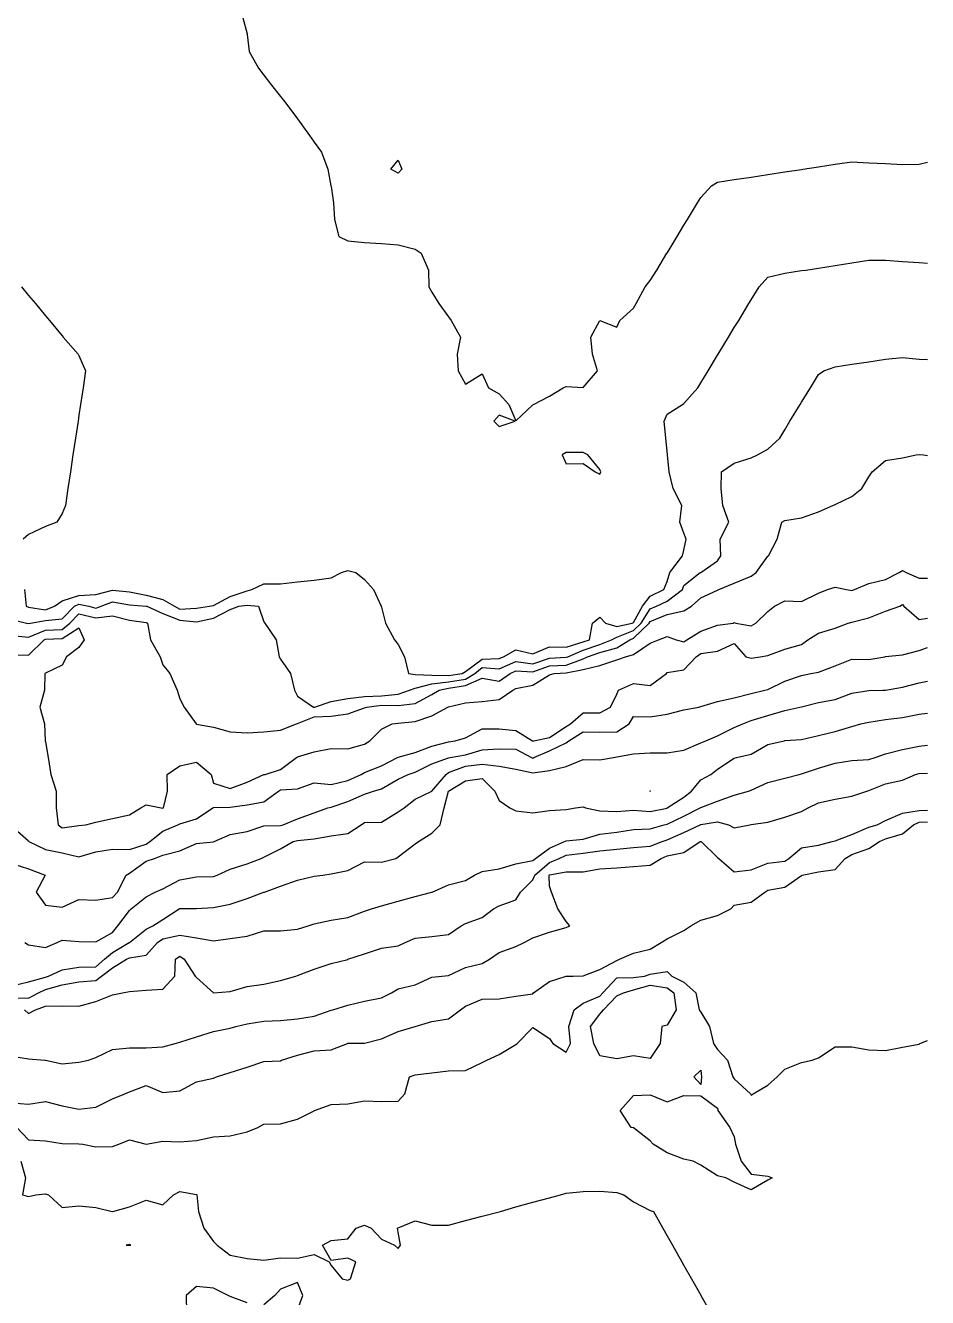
# Model space of a CAD drawing. Header units: metres. Extents: x 2681030 to 2681330, y 1246000 to 1246290.
# Drawn here: x 2681303.16 to 2681330, y 1246122.69 to 1246160.52 of the extents above; entities that cross this region are included whole.
import ezdxf

# ---------------------------------------------------------------- set-up
doc = ezdxf.new("R2010")
doc.units = ezdxf.units.M
doc.layers.add('BASIS_HOEHENLINIEN', color=8, linetype='Continuous')

msp = doc.modelspace()

# ---------------------------------------------------------------- linework, layer by layer
at = {"layer": 'BASIS_HOEHENLINIEN'}
for points, elevation in [([(2681309.622, 1246160.75), (2681309.75, 1246160.274), (2681309.757, 1246160.25), (2681309.815, 1246159.75), (2681310.088, 1246159.25), (2681310.25, 1246159.043), (2681310.482, 1246158.75), (2681310.75, 1246158.413), (2681310.879, 1246158.25), (2681311.249, 1246157.75), (2681311.25, 1246157.749), (2681311.607, 1246157.25), (2681311.75, 1246157.05), (2681311.965, 1246156.75), (2681312.158, 1246156.25), (2681312.247, 1246155.75), (2681312.25, 1246155.734), (2681312.32, 1246155.25), (2681312.35, 1246154.75), (2681312.481, 1246154.25), (2681312.75, 1246154.115), (2681313.25, 1246154.068), (2681313.75, 1246154.042), (2681314.25, 1246154.002), (2681314.75, 1246153.869), (2681314.934, 1246153.75), (2681315.146, 1246153.25), (2681315.156, 1246152.75), (2681315.25, 1246152.591), (2681315.453, 1246152.25), (2681315.75, 1246151.862), (2681315.822, 1246151.75), (2681316.105, 1246151.25), (2681316.007, 1246150.75), (2681316.028, 1246150.25), (2681316.25, 1246149.852), (2681316.75, 1246150.162), (2681316.934, 1246149.75), (2681317.25, 1246149.566), (2681317.538, 1246149.25), (2681317.75, 1246148.767), (2681318.25, 1246149.242), (2681318.275, 1246149.25), (2681318.75, 1246149.495), (2681319.157, 1246149.75), (2681319.25, 1246149.788), (2681319.75, 1246149.754), (2681320.176, 1246150.25), (2681320.031, 1246150.75), (2681319.977, 1246151.25), (2681320.25, 1246151.747), (2681320.75, 1246151.551), (2681320.847, 1246151.75), (2681321.25, 1246152.111), (2681321.334, 1246152.25), (2681321.595, 1246152.75), (2681321.75, 1246152.934), (2681321.942, 1246153.25), (2681322.246, 1246153.75), (2681322.25, 1246153.756), (2681322.55, 1246154.25), (2681322.75, 1246154.579), (2681322.854, 1246154.75), (2681323.158, 1246155.25), (2681323.25, 1246155.402), (2681323.566, 1246155.75), (2681323.75, 1246155.861), (2681324.25, 1246155.938), (2681324.75, 1246156.014), (2681325.25, 1246156.091), (2681325.75, 1246156.167), (2681326.25, 1246156.244), (2681326.291, 1246156.25), (2681326.75, 1246156.32), (2681327.25, 1246156.397), (2681327.75, 1246156.469), (2681328.25, 1246156.44), (2681328.75, 1246156.415), (2681329.25, 1246156.393), (2681329.75, 1246156.4), (2681330, 1246156.462)], 429), ([(2681314.352, 1246156.25), (2681314.25, 1246156.134), (2681314.027, 1246156.25), (2681314.25, 1246156.521), (2681314.352, 1246156.25)], 429), ([(2681303.13, 1246143.75), (2681303.174, 1246143.25), (2681303.25, 1246143.227), (2681303.75, 1246143.144), (2681304.017, 1246143.25), (2681304.25, 1246143.41), (2681304.75, 1246143.572), (2681305.25, 1246143.596), (2681305.75, 1246143.732), (2681306.25, 1246143.677), (2681306.75, 1246143.581), (2681307.25, 1246143.447), (2681307.589, 1246143.25), (2681307.75, 1246143.166), (2681308.25, 1246143.193), (2681308.637, 1246143.25), (2681308.75, 1246143.277), (2681309.25, 1246143.542), (2681309.75, 1246143.704), (2681309.89, 1246143.75), (2681310.25, 1246143.921), (2681310.75, 1246143.915), (2681311.25, 1246143.981), (2681311.75, 1246144.022), (2681312.25, 1246144.096), (2681312.559, 1246144.25), (2681312.75, 1246144.317), (2681312.983, 1246144.25), (2681313.25, 1246144.049), (2681313.511, 1246143.75), (2681313.742, 1246143.25), (2681313.75, 1246143.227), (2681313.873, 1246142.75), (2681314.143, 1246142.25), (2681314.25, 1246142.111), (2681314.434, 1246141.75), (2681314.559, 1246141.25), (2681314.75, 1246141.221), (2681315.25, 1246141.197), (2681315.75, 1246141.19), (2681316.156, 1246141.25), (2681316.25, 1246141.314), (2681316.75, 1246141.678), (2681317.25, 1246141.695), (2681317.384, 1246141.75), (2681317.75, 1246141.951), (2681318.25, 1246141.837), (2681318.75, 1246142.041), (2681319.25, 1246142.037), (2681319.75, 1246142.187), (2681319.939, 1246142.25), (2681320.033, 1246142.75), (2681320.25, 1246142.926), (2681320.412, 1246142.75), (2681320.75, 1246142.652), (2681321.208, 1246142.75), (2681321.25, 1246142.765), (2681321.516, 1246143.25), (2681321.75, 1246143.546), (2681322.151, 1246143.75), (2681322.25, 1246143.988), (2681322.334, 1246144.25), (2681322.703, 1246144.75), (2681322.75, 1246144.921), (2681322.816, 1246145.25), (2681322.75, 1246145.428), (2681322.63, 1246145.75), (2681322.688, 1246146.25), (2681322.428, 1246146.75), (2681322.314, 1246147.25), (2681322.262, 1246147.75), (2681322.25, 1246147.865), (2681322.21, 1246148.25), (2681322.158, 1246148.75), (2681322.25, 1246148.966), (2681322.708, 1246149.25), (2681322.75, 1246149.278), (2681323.165, 1246149.75), (2681323.25, 1246149.89), (2681323.469, 1246150.25), (2681323.75, 1246150.713), (2681323.772, 1246150.75), (2681324.076, 1246151.25), (2681324.25, 1246151.536), (2681324.38, 1246151.75), (2681324.684, 1246152.25), (2681324.75, 1246152.359), (2681324.988, 1246152.75), (2681325.25, 1246153.039), (2681325.75, 1246153.154), (2681326.25, 1246153.231), (2681326.375, 1246153.25), (2681326.75, 1246153.308), (2681327.25, 1246153.384), (2681327.75, 1246153.461), (2681328.25, 1246153.54), (2681328.75, 1246153.538), (2681329.25, 1246153.505), (2681329.75, 1246153.471), (2681330, 1246153.458)], 429.5), ([(2681303.038, 1246152.75), (2681303.25, 1246152.494), (2681303.453, 1246152.25), (2681303.75, 1246151.892), (2681303.868, 1246151.75), (2681304.25, 1246151.289), (2681304.283, 1246151.25), (2681304.721, 1246150.75), (2681304.75, 1246150.707), (2681304.949, 1246150.25), (2681304.873, 1246149.75), (2681304.798, 1246149.25), (2681304.75, 1246148.933), (2681304.722, 1246148.75), (2681304.647, 1246148.25), (2681304.572, 1246147.75), (2681304.496, 1246147.25), (2681304.421, 1246146.75), (2681304.345, 1246146.25), (2681304.25, 1246146.006), (2681304.092, 1246145.75), (2681303.75, 1246145.621), (2681303.25, 1246145.381), (2681303.09, 1246145.25)], 429.5), ([(2681302.75, 1246142.855), (2681303.186, 1246142.75), (2681303.25, 1246142.738), (2681303.307, 1246142.75), (2681303.75, 1246142.822), (2681304.25, 1246142.877), (2681304.621, 1246143.25), (2681304.75, 1246143.314), (2681305.041, 1246143.25), (2681305.25, 1246143.198), (2681305.415, 1246143.25), (2681305.75, 1246143.379), (2681306.25, 1246143.292), (2681306.75, 1246143.257), (2681306.773, 1246143.25), (2681307.25, 1246143.032), (2681307.75, 1246142.838), (2681308.25, 1246142.788), (2681308.75, 1246142.898), (2681309.25, 1246143.152), (2681309.505, 1246143.25), (2681309.75, 1246143.281), (2681310.089, 1246143.25), (2681310.25, 1246142.788), (2681310.278, 1246142.75), (2681310.619, 1246142.25), (2681310.705, 1246141.75), (2681310.75, 1246141.681), (2681311.043, 1246141.25), (2681311.162, 1246140.75), (2681311.25, 1246140.579), (2681311.725, 1246140.25), (2681311.75, 1246140.249), (2681311.761, 1246140.25), (2681312.25, 1246140.414), (2681312.75, 1246140.509), (2681313.25, 1246140.566), (2681313.75, 1246140.589), (2681314.25, 1246140.639), (2681314.587, 1246140.75), (2681314.75, 1246140.814), (2681315.25, 1246140.938), (2681315.75, 1246141.004), (2681316.25, 1246141.08), (2681316.528, 1246141.25), (2681316.75, 1246141.432), (2681317.25, 1246141.392), (2681317.75, 1246141.608), (2681318.25, 1246141.542), (2681318.75, 1246141.706), (2681319.25, 1246141.732), (2681319.294, 1246141.75), (2681319.75, 1246141.947), (2681320.25, 1246142.114), (2681320.599, 1246142.25), (2681320.75, 1246142.329), (2681321.25, 1246142.528), (2681321.482, 1246142.75), (2681321.75, 1246143.171), (2681321.932, 1246143.25), (2681322.25, 1246143.398), (2681322.707, 1246143.75), (2681322.75, 1246143.865), (2681323.235, 1246144.25), (2681323.25, 1246144.256), (2681323.75, 1246144.605), (2681323.851, 1246144.75), (2681323.829, 1246145.25), (2681324.086, 1246145.75), (2681323.909, 1246146.25), (2681323.857, 1246146.75), (2681323.865, 1246147.25), (2681324.25, 1246147.502), (2681324.75, 1246147.665), (2681324.944, 1246147.75), (2681325.25, 1246147.92), (2681325.603, 1246148.25), (2681325.75, 1246148.493), (2681325.906, 1246148.75), (2681326.21, 1246149.25), (2681326.25, 1246149.316), (2681326.514, 1246149.75), (2681326.75, 1246150.138), (2681326.918, 1246150.25), (2681327.25, 1246150.371), (2681327.75, 1246150.448), (2681328.25, 1246150.524), (2681328.75, 1246150.601), (2681329.25, 1246150.649), (2681329.75, 1246150.603), (2681330, 1246150.587)], 430), ([(2681317.25, 1246148.595), (2681317.729, 1246148.75), (2681317.25, 1246148.935), (2681317.093, 1246148.75), (2681317.25, 1246148.595)], 429), ([(2681320.25, 1246147.18), (2681320.28, 1246147.25), (2681320.25, 1246147.315), (2681319.888, 1246147.75), (2681319.75, 1246147.825), (2681319.25, 1246147.821), (2681319.124, 1246147.75), (2681319.25, 1246147.489), (2681319.75, 1246147.496), (2681320.106, 1246147.25), (2681320.25, 1246147.18)], 429), ([(2681302.75, 1246142.377), (2681303.25, 1246142.334), (2681303.75, 1246142.539), (2681304.25, 1246142.554), (2681304.475, 1246142.75), (2681304.75, 1246143.025), (2681305.25, 1246142.908), (2681305.75, 1246142.962), (2681306.25, 1246142.838), (2681306.75, 1246142.768), (2681306.792, 1246142.75), (2681306.875, 1246142.25), (2681307.166, 1246141.75), (2681307.25, 1246141.504), (2681307.455, 1246141.25), (2681307.672, 1246140.75), (2681307.75, 1246140.498), (2681307.884, 1246140.25), (2681308.24, 1246139.75), (2681308.25, 1246139.747), (2681308.75, 1246139.656), (2681309.25, 1246139.518), (2681309.75, 1246139.489), (2681310.25, 1246139.515), (2681310.75, 1246139.567), (2681311.226, 1246139.75), (2681311.25, 1246139.762), (2681311.75, 1246139.958), (2681312.25, 1246139.985), (2681312.75, 1246140.051), (2681313.25, 1246140.233), (2681313.311, 1246140.25), (2681313.75, 1246140.304), (2681314.25, 1246140.297), (2681314.75, 1246140.354), (2681315.25, 1246140.628), (2681315.465, 1246140.75), (2681315.75, 1246140.817), (2681316.25, 1246140.897), (2681316.75, 1246141.113), (2681317.25, 1246141.019), (2681317.583, 1246141.25), (2681317.75, 1246141.325), (2681318.25, 1246141.304), (2681318.75, 1246141.474), (2681319.25, 1246141.502), (2681319.75, 1246141.691), (2681319.879, 1246141.75), (2681320.25, 1246141.874), (2681320.75, 1246142.017), (2681321.139, 1246142.25), (2681321.25, 1246142.299), (2681321.72, 1246142.75), (2681321.75, 1246142.797), (2681322.25, 1246143.002), (2681322.75, 1246143.113), (2681322.98, 1246143.25), (2681323.25, 1246143.502), (2681323.75, 1246143.733), (2681323.791, 1246143.75), (2681324.25, 1246143.938), (2681324.75, 1246144.144), (2681324.902, 1246144.25), (2681325.25, 1246144.742), (2681325.262, 1246144.75), (2681325.529, 1246145.25), (2681325.659, 1246145.75), (2681325.75, 1246145.805), (2681326.25, 1246145.881), (2681326.75, 1246146.062), (2681327.18, 1246146.25), (2681327.25, 1246146.281), (2681327.75, 1246146.519), (2681328.04, 1246146.75), (2681328.25, 1246147.095), (2681328.35, 1246147.25), (2681328.75, 1246147.588), (2681329.25, 1246147.665), (2681329.659, 1246147.75), (2681329.75, 1246147.768), (2681329.883, 1246147.75), (2681330, 1246147.735)], 430.5), ([(2681302.75, 1246141.804), (2681303.25, 1246141.795), (2681303.713, 1246142.25), (2681303.75, 1246142.267), (2681304.25, 1246142.294), (2681304.75, 1246142.608), (2681304.909, 1246142.25), (2681304.75, 1246142.021), (2681304.383, 1246141.75), (2681304.25, 1246141.499), (2681303.75, 1246141.262), (2681303.731, 1246141.25), (2681303.725, 1246140.75), (2681303.582, 1246140.25), (2681303.728, 1246139.75), (2681303.743, 1246139.25), (2681303.75, 1246139.213), (2681303.83, 1246138.75), (2681303.909, 1246138.25), (2681304.071, 1246137.75), (2681304.075, 1246137.25), (2681304.132, 1246136.75), (2681304.25, 1246136.662), (2681304.75, 1246136.728), (2681304.956, 1246136.75), (2681305.25, 1246136.831), (2681305.75, 1246136.939), (2681306.25, 1246137.051), (2681306.589, 1246137.25), (2681306.75, 1246137.342), (2681307.199, 1246137.25), (2681307.25, 1246137.246), (2681307.261, 1246137.25), (2681307.385, 1246137.75), (2681307.378, 1246138.25), (2681307.75, 1246138.508), (2681308.25, 1246138.615), (2681308.688, 1246138.25), (2681308.75, 1246137.989), (2681309.25, 1246137.829), (2681309.75, 1246138.021), (2681310.25, 1246138.244), (2681310.286, 1246138.25), (2681310.75, 1246138.398), (2681311.225, 1246138.75), (2681311.25, 1246138.772), (2681311.75, 1246138.918), (2681312.25, 1246139.02), (2681312.75, 1246139.013), (2681313.25, 1246139.147), (2681313.404, 1246139.25), (2681313.75, 1246139.594), (2681314.072, 1246139.75), (2681314.25, 1246139.776), (2681314.75, 1246139.824), (2681315.25, 1246139.992), (2681315.724, 1246140.25), (2681315.75, 1246140.256), (2681316.25, 1246140.376), (2681316.75, 1246140.414), (2681317.25, 1246140.474), (2681317.662, 1246140.75), (2681317.75, 1246140.8), (2681318.25, 1246140.904), (2681318.75, 1246141.213), (2681318.891, 1246141.25), (2681319.25, 1246141.271), (2681319.75, 1246141.365), (2681320.25, 1246141.488), (2681320.75, 1246141.652), (2681321.011, 1246141.75), (2681321.25, 1246141.817), (2681321.75, 1246142.152), (2681321.993, 1246142.25), (2681322.25, 1246142.35), (2681322.523, 1246142.25), (2681322.75, 1246142.192), (2681322.84, 1246142.25), (2681323.25, 1246142.514), (2681323.75, 1246142.686), (2681324.215, 1246142.75), (2681324.25, 1246142.765), (2681324.291, 1246142.75), (2681324.75, 1246142.669), (2681324.887, 1246142.75), (2681325.25, 1246143.092), (2681325.446, 1246143.25), (2681325.75, 1246143.41), (2681326.25, 1246143.387), (2681326.75, 1246143.638), (2681327.025, 1246143.75), (2681327.25, 1246143.815), (2681327.584, 1246143.75), (2681327.75, 1246143.72), (2681327.824, 1246143.75), (2681328.25, 1246143.93), (2681328.75, 1246144.044), (2681329.151, 1246144.25), (2681329.25, 1246144.309), (2681329.362, 1246144.25), (2681329.75, 1246144.089), (2681330, 1246144.084)], 431), ([(2681302.75, 1246136.708), (2681303.25, 1246136.269), (2681303.26, 1246136.25), (2681303.75, 1246136.019), (2681304.25, 1246135.912), (2681304.75, 1246135.802), (2681305.25, 1246135.943), (2681305.75, 1246136.03), (2681306.25, 1246136.016), (2681306.75, 1246136.171), (2681306.861, 1246136.25), (2681307.25, 1246136.558), (2681307.694, 1246136.75), (2681307.75, 1246136.778), (2681308.25, 1246136.932), (2681308.733, 1246137.25), (2681308.75, 1246137.261), (2681309.25, 1246137.277), (2681309.75, 1246137.348), (2681310.25, 1246137.437), (2681310.689, 1246137.75), (2681310.75, 1246137.793), (2681311.25, 1246137.817), (2681311.75, 1246138), (2681312.25, 1246137.944), (2681312.75, 1246138.072), (2681313.145, 1246138.25), (2681313.25, 1246138.307), (2681313.75, 1246138.5), (2681314.232, 1246138.75), (2681314.25, 1246138.761), (2681314.75, 1246138.903), (2681315.25, 1246139.09), (2681315.75, 1246139.215), (2681315.943, 1246139.25), (2681316.25, 1246139.335), (2681316.75, 1246139.607), (2681317.25, 1246139.605), (2681317.75, 1246139.552), (2681318.244, 1246139.25), (2681318.25, 1246139.248), (2681318.283, 1246139.25), (2681318.75, 1246139.346), (2681319.25, 1246139.67), (2681319.376, 1246139.75), (2681319.75, 1246140.08), (2681320.25, 1246140.08), (2681320.57, 1246140.25), (2681320.75, 1246140.635), (2681320.807, 1246140.75), (2681321.25, 1246140.955), (2681321.75, 1246140.898), (2681322.227, 1246141.25), (2681322.25, 1246141.276), (2681322.75, 1246141.355), (2681323.116, 1246141.75), (2681323.25, 1246141.848), (2681323.75, 1246141.912), (2681324.25, 1246142.142), (2681324.59, 1246141.75), (2681324.75, 1246141.706), (2681325.014, 1246141.75), (2681325.25, 1246141.788), (2681325.75, 1246141.975), (2681326.25, 1246142.109), (2681326.44, 1246142.25), (2681326.75, 1246142.45), (2681327.25, 1246142.599), (2681327.634, 1246142.75), (2681327.75, 1246142.781), (2681328.25, 1246142.903), (2681328.75, 1246143.099), (2681329.174, 1246143.25), (2681329.25, 1246143.307), (2681329.295, 1246143.25), (2681329.75, 1246142.855), (2681330, 1246142.895)], 431.5), ([(2681302.75, 1246135.604), (2681303.25, 1246135.444), (2681303.746, 1246135.25), (2681303.48, 1246134.75), (2681303.75, 1246134.36), (2681304.25, 1246134.296), (2681304.75, 1246134.53), (2681305.25, 1246134.512), (2681305.75, 1246134.589), (2681305.893, 1246134.75), (2681306.155, 1246135.25), (2681306.25, 1246135.307), (2681306.75, 1246135.666), (2681306.994, 1246135.75), (2681307.25, 1246135.848), (2681307.75, 1246135.975), (2681308.25, 1246136.194), (2681308.75, 1246136.242), (2681308.772, 1246136.25), (2681309.25, 1246136.466), (2681309.75, 1246136.554), (2681310.25, 1246136.723), (2681310.75, 1246136.728), (2681310.828, 1246136.75), (2681311.25, 1246136.925), (2681311.75, 1246137.103), (2681312.152, 1246137.25), (2681312.25, 1246137.276), (2681312.75, 1246137.448), (2681313.25, 1246137.658), (2681313.512, 1246137.75), (2681313.75, 1246137.818), (2681314.25, 1246138.112), (2681314.542, 1246138.25), (2681314.75, 1246138.32), (2681315.25, 1246138.56), (2681315.75, 1246138.742), (2681315.797, 1246138.75), (2681316.25, 1246138.836), (2681316.75, 1246138.978), (2681317.25, 1246139.009), (2681317.75, 1246138.996), (2681318.216, 1246138.75), (2681318.25, 1246138.731), (2681318.282, 1246138.75), (2681318.75, 1246138.951), (2681319.25, 1246139.191), (2681319.326, 1246139.25), (2681319.75, 1246139.519), (2681320.25, 1246139.504), (2681320.75, 1246139.511), (2681321.122, 1246139.75), (2681321.25, 1246139.974), (2681321.75, 1246139.959), (2681322.25, 1246140.041), (2681322.75, 1246140.174), (2681323.191, 1246140.25), (2681323.25, 1246140.265), (2681323.75, 1246140.415), (2681324.25, 1246140.526), (2681324.75, 1246140.651), (2681325.155, 1246140.75), (2681325.25, 1246140.779), (2681325.75, 1246141.018), (2681326.25, 1246141.189), (2681326.527, 1246141.25), (2681326.75, 1246141.293), (2681327.25, 1246141.476), (2681327.75, 1246141.672), (2681328.25, 1246141.664), (2681328.729, 1246141.75), (2681328.75, 1246141.754), (2681329.25, 1246141.806), (2681329.75, 1246141.934), (2681330, 1246142.019)], 432), ([(2681303.138, 1246133.25), (2681303.25, 1246133.185), (2681303.75, 1246133.102), (2681304.105, 1246133.25), (2681304.25, 1246133.318), (2681304.75, 1246133.275), (2681305.25, 1246133.266), (2681305.75, 1246133.544), (2681305.903, 1246133.75), (2681306.25, 1246134.201), (2681306.307, 1246134.25), (2681306.75, 1246134.612), (2681307.014, 1246134.75), (2681307.25, 1246134.845), (2681307.75, 1246135.113), (2681308.25, 1246135.198), (2681308.75, 1246135.208), (2681308.862, 1246135.25), (2681309.25, 1246135.428), (2681309.75, 1246135.591), (2681310.17, 1246135.75), (2681310.25, 1246135.785), (2681310.75, 1246136.031), (2681311.125, 1246136.25), (2681311.25, 1246136.287), (2681311.75, 1246136.335), (2681312.25, 1246136.424), (2681312.75, 1246136.495), (2681313.143, 1246136.75), (2681313.25, 1246136.819), (2681313.75, 1246136.832), (2681314.25, 1246137.131), (2681314.429, 1246137.25), (2681314.75, 1246137.515), (2681315.25, 1246137.75), (2681315.25, 1246137.75), (2681315.676, 1246138.25), (2681315.75, 1246138.307), (2681316.25, 1246138.493), (2681316.75, 1246138.558), (2681317.25, 1246138.499), (2681317.75, 1246138.405), (2681318.25, 1246138.3), (2681318.75, 1246138.37), (2681319.25, 1246138.485), (2681319.75, 1246138.688), (2681320.25, 1246138.681), (2681320.658, 1246138.75), (2681320.75, 1246138.771), (2681321.25, 1246138.863), (2681321.75, 1246138.886), (2681322.25, 1246138.89), (2681322.75, 1246138.965), (2681323.25, 1246139.19), (2681323.399, 1246139.25), (2681323.75, 1246139.398), (2681324.25, 1246139.642), (2681324.507, 1246139.75), (2681324.75, 1246139.85), (2681325.25, 1246140.003), (2681325.75, 1246140.147), (2681326.203, 1246140.25), (2681326.25, 1246140.26), (2681326.75, 1246140.392), (2681327.25, 1246140.477), (2681327.75, 1246140.662), (2681328.25, 1246140.743), (2681328.667, 1246140.75), (2681328.75, 1246140.752), (2681329.25, 1246140.84), (2681329.75, 1246140.971), (2681330, 1246141.024)], 432.5), ([(2681302.75, 1246131.958), (2681303.25, 1246132.079), (2681303.75, 1246132.22), (2681303.84, 1246132.25), (2681304.25, 1246132.432), (2681304.75, 1246132.521), (2681305.25, 1246132.53), (2681305.513, 1246132.75), (2681305.75, 1246132.951), (2681306.247, 1246133.25), (2681306.25, 1246133.254), (2681306.75, 1246133.65), (2681306.943, 1246133.75), (2681307.25, 1246133.933), (2681307.731, 1246134.25), (2681307.75, 1246134.264), (2681308.25, 1246134.264), (2681308.75, 1246134.295), (2681309.25, 1246134.392), (2681309.75, 1246134.561), (2681310.25, 1246134.744), (2681310.267, 1246134.75), (2681310.75, 1246134.926), (2681311.25, 1246135.108), (2681311.75, 1246135.22), (2681312.008, 1246135.25), (2681312.25, 1246135.289), (2681312.75, 1246135.396), (2681313.25, 1246135.652), (2681313.75, 1246135.64), (2681314.174, 1246135.75), (2681314.25, 1246135.797), (2681314.75, 1246136.187), (2681314.848, 1246136.25), (2681315.25, 1246136.506), (2681315.5, 1246136.75), (2681315.619, 1246137.25), (2681315.747, 1246137.75), (2681315.75, 1246137.753), (2681316.25, 1246138.06), (2681316.75, 1246138.123), (2681317.125, 1246137.75), (2681317.25, 1246137.469), (2681317.573, 1246137.25), (2681317.75, 1246137.166), (2681318.25, 1246137.106), (2681318.75, 1246137.179), (2681319.25, 1246137.21), (2681319.523, 1246137.25), (2681319.75, 1246137.282), (2681319.821, 1246137.25), (2681320.25, 1246137.165), (2681320.75, 1246137.147), (2681321.25, 1246137.187), (2681321.75, 1246137.141), (2681322.25, 1246137.248), (2681322.254, 1246137.25), (2681322.75, 1246137.569), (2681322.98, 1246137.75), (2681323.25, 1246138.083), (2681323.555, 1246138.25), (2681323.75, 1246138.406), (2681324.25, 1246138.728), (2681324.316, 1246138.75), (2681324.75, 1246138.854), (2681325.25, 1246139.134), (2681325.731, 1246139.25), (2681325.75, 1246139.253), (2681326.25, 1246139.287), (2681326.75, 1246139.407), (2681327.25, 1246139.522), (2681327.75, 1246139.673), (2681328.018, 1246139.75), (2681328.25, 1246139.8), (2681328.75, 1246139.881), (2681329.25, 1246139.94), (2681329.75, 1246140.041), (2681330, 1246140.073)], 433), ([(2681302.75, 1246131.601), (2681303.25, 1246131.592), (2681303.541, 1246131.75), (2681303.75, 1246131.856), (2681304.25, 1246131.992), (2681304.75, 1246132.081), (2681305.25, 1246132.121), (2681305.423, 1246132.25), (2681305.75, 1246132.501), (2681306.166, 1246132.75), (2681306.25, 1246132.794), (2681306.75, 1246132.869), (2681307.088, 1246133.25), (2681307.25, 1246133.362), (2681307.75, 1246133.467), (2681308.25, 1246133.389), (2681308.75, 1246133.304), (2681309.25, 1246133.371), (2681309.75, 1246133.441), (2681310.25, 1246133.593), (2681310.75, 1246133.593), (2681311.25, 1246133.646), (2681311.568, 1246133.75), (2681311.75, 1246133.804), (2681312.25, 1246133.915), (2681312.75, 1246133.99), (2681313.25, 1246134.179), (2681313.452, 1246134.25), (2681313.75, 1246134.343), (2681314.25, 1246134.483), (2681314.75, 1246134.62), (2681315.25, 1246134.745), (2681315.259, 1246134.75), (2681315.75, 1246134.962), (2681316.25, 1246135.098), (2681316.521, 1246135.25), (2681316.75, 1246135.357), (2681317.25, 1246135.437), (2681317.75, 1246135.592), (2681318.25, 1246135.685), (2681318.33, 1246135.75), (2681318.75, 1246136.054), (2681319.201, 1246136.25), (2681319.25, 1246136.277), (2681319.75, 1246136.323), (2681320.25, 1246136.468), (2681320.75, 1246136.531), (2681321.25, 1246136.613), (2681321.75, 1246136.629), (2681322.163, 1246136.75), (2681322.25, 1246136.774), (2681322.75, 1246137.01), (2681323.234, 1246137.25), (2681323.25, 1246137.261), (2681323.75, 1246137.456), (2681324.25, 1246137.628), (2681324.668, 1246137.75), (2681324.75, 1246137.78), (2681325.25, 1246138.006), (2681325.75, 1246138.134), (2681326.177, 1246138.25), (2681326.25, 1246138.269), (2681326.75, 1246138.435), (2681327.25, 1246138.583), (2681327.75, 1246138.663), (2681328.25, 1246138.695), (2681328.437, 1246138.75), (2681328.75, 1246138.859), (2681329.25, 1246138.988), (2681329.75, 1246139.092), (2681330, 1246139.121)], 433.5), ([(2681303.126, 1246131.25), (2681303.25, 1246131.134), (2681303.453, 1246131.25), (2681303.75, 1246131.357), (2681304.25, 1246131.366), (2681304.75, 1246131.36), (2681305.25, 1246131.491), (2681305.75, 1246131.689), (2681306.043, 1246131.75), (2681306.25, 1246131.796), (2681306.75, 1246131.836), (2681307.25, 1246131.857), (2681307.603, 1246132.25), (2681307.624, 1246132.75), (2681307.75, 1246132.848), (2681307.884, 1246132.75), (2681308.204, 1246132.25), (2681308.25, 1246132.205), (2681308.75, 1246131.754), (2681309.25, 1246131.793), (2681309.75, 1246131.945), (2681310.25, 1246132.01), (2681310.75, 1246132.115), (2681311.202, 1246132.25), (2681311.25, 1246132.268), (2681311.75, 1246132.46), (2681312.25, 1246132.622), (2681312.75, 1246132.749), (2681312.752, 1246132.75), (2681313.25, 1246132.908), (2681313.75, 1246133.081), (2681314.25, 1246133.148), (2681314.46, 1246133.25), (2681314.75, 1246133.381), (2681315.25, 1246133.429), (2681315.75, 1246133.483), (2681316.127, 1246133.75), (2681316.25, 1246133.817), (2681316.75, 1246133.997), (2681317.087, 1246134.25), (2681317.25, 1246134.336), (2681317.75, 1246134.523), (2681317.89, 1246134.75), (2681318.25, 1246135.112), (2681318.315, 1246135.25), (2681318.75, 1246135.627), (2681319.039, 1246135.75), (2681319.25, 1246135.852), (2681319.75, 1246135.91), (2681320.25, 1246135.978), (2681320.75, 1246136.023), (2681321.25, 1246136.076), (2681321.75, 1246136.117), (2681322.107, 1246136.25), (2681322.25, 1246136.3), (2681322.75, 1246136.518), (2681323.232, 1246136.75), (2681323.25, 1246136.759), (2681323.75, 1246136.839), (2681324.073, 1246136.75), (2681324.25, 1246136.665), (2681324.713, 1246136.75), (2681324.75, 1246136.756), (2681325.25, 1246136.833), (2681325.75, 1246136.982), (2681326.25, 1246137.148), (2681326.443, 1246137.25), (2681326.75, 1246137.399), (2681327.25, 1246137.511), (2681327.75, 1246137.604), (2681328.189, 1246137.75), (2681328.25, 1246137.773), (2681328.75, 1246137.971), (2681329.25, 1246138.08), (2681329.644, 1246138.25), (2681329.75, 1246138.279), (2681330, 1246138.286)], 434), ([(2681321.757, 1246137.75), (2681321.75, 1246137.741), (2681321.734, 1246137.75), (2681321.75, 1246137.757), (2681321.757, 1246137.75)], 433), ([(2681302.75, 1246129.866), (2681303.25, 1246129.786), (2681303.739, 1246129.75), (2681303.75, 1246129.749), (2681304.25, 1246129.64), (2681304.75, 1246129.689), (2681305.036, 1246129.75), (2681305.25, 1246129.826), (2681305.75, 1246130.068), (2681306.25, 1246130.117), (2681306.75, 1246130.117), (2681307.25, 1246130.144), (2681307.612, 1246130.25), (2681307.75, 1246130.289), (2681308.25, 1246130.443), (2681308.75, 1246130.604), (2681309.25, 1246130.703), (2681309.417, 1246130.75), (2681309.75, 1246130.834), (2681310.25, 1246130.909), (2681310.75, 1246130.929), (2681311.25, 1246130.977), (2681311.75, 1246131.06), (2681312.25, 1246131.235), (2681312.3, 1246131.25), (2681312.75, 1246131.383), (2681313.25, 1246131.509), (2681313.75, 1246131.607), (2681314.053, 1246131.75), (2681314.25, 1246131.875), (2681314.75, 1246131.987), (2681315.25, 1246132.221), (2681315.551, 1246132.25), (2681315.75, 1246132.266), (2681316.25, 1246132.506), (2681316.75, 1246132.624), (2681316.967, 1246132.75), (2681317.25, 1246132.948), (2681317.75, 1246133.131), (2681317.993, 1246133.25), (2681318.25, 1246133.387), (2681318.75, 1246133.559), (2681319.25, 1246133.694), (2681319.351, 1246133.75), (2681319.25, 1246133.879), (2681318.996, 1246134.25), (2681318.806, 1246134.75), (2681318.75, 1246134.925), (2681318.738, 1246135.25), (2681318.75, 1246135.26), (2681319.25, 1246135.347), (2681319.75, 1246135.347), (2681320.25, 1246135.439), (2681320.75, 1246135.468), (2681321.25, 1246135.512), (2681321.75, 1246135.55), (2681322.07, 1246135.75), (2681322.25, 1246135.825), (2681322.75, 1246135.928), (2681323.234, 1246136.25), (2681323.25, 1246136.257), (2681323.268, 1246136.25), (2681323.75, 1246135.776), (2681323.787, 1246135.75), (2681324.25, 1246135.349), (2681324.75, 1246135.411), (2681325.25, 1246135.612), (2681325.75, 1246135.671), (2681325.87, 1246135.75), (2681326.25, 1246136.07), (2681326.75, 1246136.141), (2681327.161, 1246136.25), (2681327.25, 1246136.277), (2681327.75, 1246136.458), (2681328.25, 1246136.679), (2681328.498, 1246136.75), (2681328.75, 1246136.883), (2681329.25, 1246137.092), (2681329.75, 1246137.175), (2681330, 1246137.182)], 434.5), ([(2681302.75, 1246128.486), (2681303.25, 1246128.442), (2681303.75, 1246128.518), (2681304.25, 1246128.39), (2681304.75, 1246128.289), (2681305.25, 1246128.357), (2681305.75, 1246128.6), (2681306.115, 1246128.75), (2681306.25, 1246128.809), (2681306.75, 1246128.996), (2681307.25, 1246128.792), (2681307.75, 1246128.834), (2681308.25, 1246129.101), (2681308.75, 1246129.218), (2681308.841, 1246129.25), (2681309.25, 1246129.38), (2681309.75, 1246129.545), (2681310.25, 1246129.707), (2681310.75, 1246129.731), (2681310.777, 1246129.75), (2681311.25, 1246129.9), (2681311.75, 1246130.03), (2681312.25, 1246130.055), (2681312.742, 1246130.25), (2681312.75, 1246130.253), (2681313.25, 1246130.26), (2681313.75, 1246130.385), (2681314.25, 1246130.599), (2681314.75, 1246130.748), (2681314.754, 1246130.75), (2681315.25, 1246130.898), (2681315.75, 1246130.981), (2681316.098, 1246131.25), (2681316.25, 1246131.359), (2681316.75, 1246131.561), (2681317.25, 1246131.574), (2681317.75, 1246131.654), (2681318.25, 1246131.721), (2681318.272, 1246131.75), (2681318.75, 1246132.086), (2681319.25, 1246132.247), (2681319.452, 1246132.25), (2681319.75, 1246132.259), (2681320.25, 1246132.443), (2681320.75, 1246132.712), (2681320.834, 1246132.75), (2681321.25, 1246132.935), (2681321.75, 1246133.047), (2681322.072, 1246133.25), (2681322.25, 1246133.356), (2681322.75, 1246133.605), (2681322.951, 1246133.75), (2681323.25, 1246133.915), (2681323.75, 1246134.052), (2681324.148, 1246134.25), (2681324.25, 1246134.359), (2681324.75, 1246134.449), (2681325.153, 1246134.75), (2681325.25, 1246134.806), (2681325.75, 1246134.898), (2681326.25, 1246135.242), (2681326.272, 1246135.25), (2681326.75, 1246135.347), (2681327.25, 1246135.419), (2681327.544, 1246135.75), (2681327.75, 1246135.865), (2681328.25, 1246136.048), (2681328.57, 1246136.25), (2681328.75, 1246136.332), (2681329.25, 1246136.479), (2681329.585, 1246136.75), (2681329.75, 1246136.831), (2681330, 1246136.839)], 435), ([(2681302.896, 1246127.75), (2681303.25, 1246127.383), (2681303.75, 1246127.355), (2681304.25, 1246127.271), (2681304.75, 1246127.265), (2681304.861, 1246127.25), (2681305.25, 1246127.173), (2681305.75, 1246127.184), (2681305.94, 1246127.25), (2681306.25, 1246127.38), (2681306.75, 1246127.256), (2681307.25, 1246127.337), (2681307.75, 1246127.324), (2681308.25, 1246127.366), (2681308.75, 1246127.468), (2681309.25, 1246127.501), (2681309.75, 1246127.617), (2681310.07, 1246127.75), (2681310.25, 1246127.847), (2681310.75, 1246127.856), (2681311.25, 1246127.999), (2681311.75, 1246128.246), (2681311.759, 1246128.25), (2681312.25, 1246128.433), (2681312.75, 1246128.455), (2681313.25, 1246128.541), (2681313.75, 1246128.523), (2681314.25, 1246128.534), (2681314.441, 1246128.75), (2681314.589, 1246129.25), (2681314.75, 1246129.312), (2681315.25, 1246129.37), (2681315.75, 1246129.438), (2681316.25, 1246129.445), (2681316.75, 1246129.682), (2681316.886, 1246129.75), (2681317.25, 1246129.919), (2681317.75, 1246130.213), (2681317.786, 1246130.25), (2681318.25, 1246130.724), (2681318.75, 1246130.397), (2681318.853, 1246130.25), (2681319.25, 1246129.993), (2681319.379, 1246130.25), (2681319.324, 1246130.75), (2681319.48, 1246131.25), (2681319.75, 1246131.447), (2681320.25, 1246131.654), (2681320.342, 1246131.75), (2681320.75, 1246132.196), (2681321.25, 1246132.208), (2681321.575, 1246132.25), (2681321.75, 1246132.306), (2681322.25, 1246132.387), (2681322.392, 1246132.25), (2681322.75, 1246132.071), (2681323.107, 1246131.75), (2681323.208, 1246131.25), (2681323.25, 1246131.174), (2681323.516, 1246130.75), (2681323.631, 1246130.25), (2681323.75, 1246130.066), (2681324.042, 1246129.75), (2681324.207, 1246129.25), (2681324.25, 1246129.195), (2681324.733, 1246128.75), (2681324.75, 1246128.71), (2681324.812, 1246128.75), (2681325.25, 1246129.003), (2681325.523, 1246129.25), (2681325.75, 1246129.486), (2681326.25, 1246129.68), (2681326.568, 1246129.75), (2681326.75, 1246129.822), (2681327.25, 1246130.145), (2681327.75, 1246130.144), (2681328.25, 1246130.055), (2681328.75, 1246130.039), (2681329.25, 1246130.139), (2681329.75, 1246130.224), (2681329.773, 1246130.25), (2681330, 1246130.335)], 435.5), ([(2681322.047, 1246130.25), (2681321.75, 1246129.8), (2681321.25, 1246129.884), (2681320.75, 1246129.794), (2681320.25, 1246129.881), (2681320.073, 1246130.25), (2681319.973, 1246130.75), (2681320.25, 1246131.122), (2681320.357, 1246131.25), (2681320.75, 1246131.659), (2681320.953, 1246131.75), (2681321.25, 1246131.846), (2681321.75, 1246131.981), (2681322.25, 1246131.897), (2681322.446, 1246131.75), (2681322.524, 1246131.25), (2681322.25, 1246130.794), (2681322.094, 1246130.75), (2681322.047, 1246130.25)], 436), ([(2681323.276, 1246129.25), (2681323.25, 1246129.029), (2681323.044, 1246129.25), (2681323.25, 1246129.454), (2681323.276, 1246129.25)], 436), ([(2681325.374, 1246126.25), (2681325.25, 1246126.186), (2681324.75, 1246125.892), (2681324.25, 1246126.12), (2681323.996, 1246126.25), (2681323.75, 1246126.313), (2681323.25, 1246126.627), (2681323.021, 1246126.75), (2681322.75, 1246126.807), (2681322.25, 1246126.999), (2681321.839, 1246127.25), (2681321.75, 1246127.35), (2681321.25, 1246127.738), (2681321.183, 1246127.75), (2681320.85, 1246128.25), (2681321.25, 1246128.698), (2681321.75, 1246128.72), (2681322.25, 1246128.51), (2681322.75, 1246128.696), (2681323.25, 1246128.687), (2681323.75, 1246128.319), (2681323.759, 1246128.25), (2681324.12, 1246127.75), (2681324.25, 1246127.471), (2681324.288, 1246127.25), (2681324.457, 1246126.75), (2681324.75, 1246126.364), (2681325.25, 1246126.3), (2681325.374, 1246126.25)], 436), ([(2681303.021, 1246126.75), (2681303.163, 1246126.25), (2681303.065, 1246125.75), (2681303.25, 1246125.692), (2681303.471, 1246125.75), (2681303.75, 1246125.776), (2681303.842, 1246125.75), (2681304.25, 1246125.368), (2681304.75, 1246125.423), (2681305.25, 1246125.371), (2681305.735, 1246125.25), (2681305.75, 1246125.244), (2681305.758, 1246125.25), (2681306.25, 1246125.387), (2681306.75, 1246125.585), (2681307.25, 1246125.445), (2681307.558, 1246125.75), (2681307.75, 1246125.848), (2681308.25, 1246125.754), (2681308.258, 1246125.75), (2681308.308, 1246125.25), (2681308.464, 1246124.75), (2681308.75, 1246124.354), (2681308.859, 1246124.25), (2681309.25, 1246123.948), (2681309.75, 1246123.852), (2681310.25, 1246123.802), (2681310.75, 1246123.867), (2681311.25, 1246123.858), (2681311.75, 1246123.967), (2681312.191, 1246123.75), (2681312.25, 1246123.642), (2681312.585, 1246123.25), (2681312.75, 1246123.211), (2681312.827, 1246123.25), (2681312.99, 1246123.75), (2681312.75, 1246123.862), (2681312.25, 1246123.797), (2681312.001, 1246124.25), (2681312.25, 1246124.389), (2681312.75, 1246124.441), (2681312.996, 1246124.75), (2681313.25, 1246124.842), (2681313.444, 1246124.75), (2681313.75, 1246124.429), (2681314.141, 1246124.25), (2681314.25, 1246124.15), (2681314.316, 1246124.25), (2681314.25, 1246124.636), (2681314.228, 1246124.75), (2681314.25, 1246124.768), (2681314.75, 1246124.972), (2681315.25, 1246124.845), (2681315.75, 1246124.842), (2681316.25, 1246124.98), (2681316.75, 1246125.111), (2681317.25, 1246125.238), (2681317.292, 1246125.25), (2681317.75, 1246125.384), (2681318.25, 1246125.528), (2681318.75, 1246125.655), (2681319.073, 1246125.75), (2681319.25, 1246125.79), (2681319.75, 1246125.845), (2681320.25, 1246125.858), (2681320.75, 1246125.814), (2681320.967, 1246125.75), (2681321.25, 1246125.535), (2681321.75, 1246125.284), (2681321.841, 1246125.25), (2681322.124, 1246124.75), (2681322.25, 1246124.528), (2681322.408, 1246124.25), (2681322.691, 1246123.75), (2681322.75, 1246123.646), (2681322.974, 1246123.25), (2681323.25, 1246122.764), (2681323.258, 1246122.75), (2681323.541, 1246122.25)], 436), ([(2681306.25, 1246124.245), (2681306.295, 1246124.25), (2681306.25, 1246124.264), (2681306.153, 1246124.25), (2681306.25, 1246124.245)], 436), ([(2681309.75, 1246122.532), (2681309.25, 1246122.725), (2681309.19, 1246122.75), (2681308.75, 1246122.974), (2681308.25, 1246123.019), (2681307.937, 1246122.75), (2681307.945, 1246122.25)], 436), ([(2681311.25, 1246122.311), (2681311.406, 1246122.75), (2681311.25, 1246123.137), (2681310.75, 1246122.944), (2681310.575, 1246122.75), (2681310.25, 1246122.474)], 436)]:
    msp.add_lwpolyline(points, dxfattribs=dict(at, elevation=elevation))

doc.saveas('drawing.dxf')
